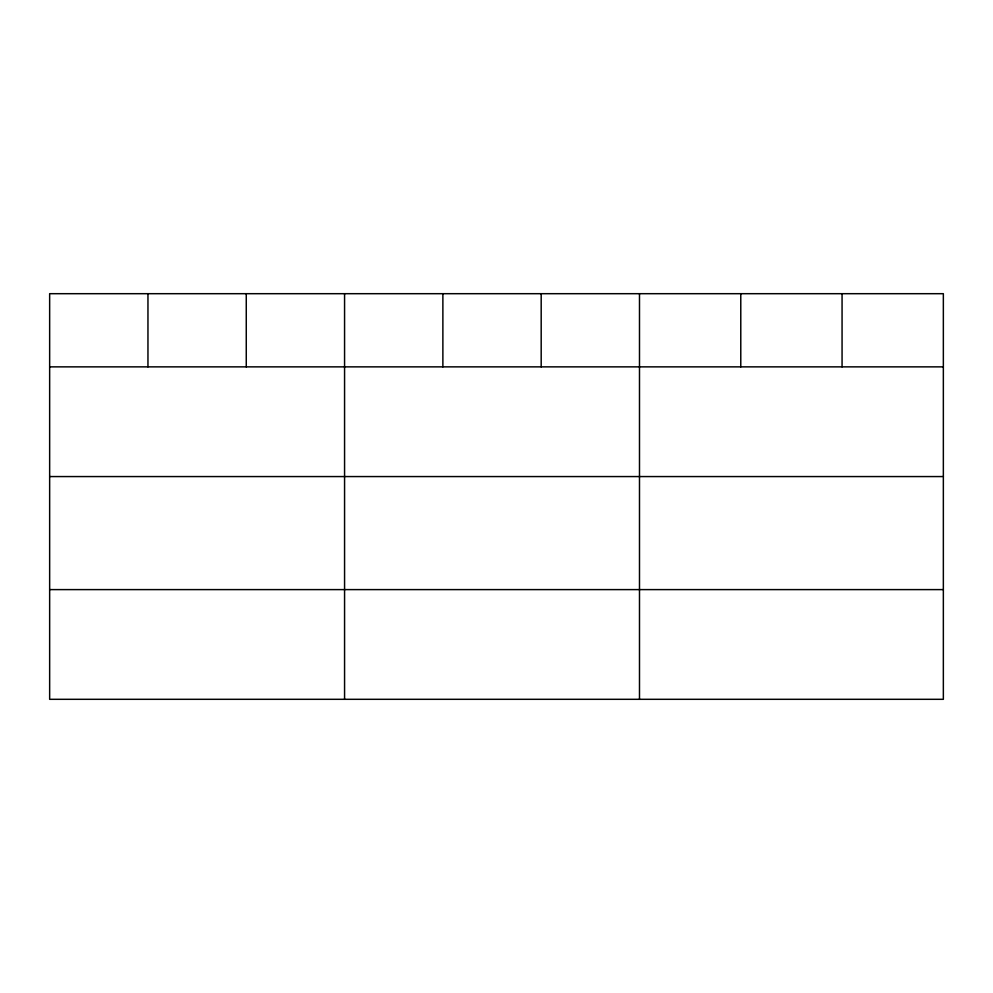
<?xml version="1.0" encoding="UTF-8"?>
<svg xmlns="http://www.w3.org/2000/svg" width="993" height="993" viewBox="0 0 993 993"><rect width="100%" height="100%" fill="white"/><g stroke="black" fill="none" stroke-linecap="round" stroke-linejoin="round"><path stroke-width="1.49" d="M943.35 476.566L943.35 293.692L49.65 293.692L49.65 699.308L943.35 699.308L943.35 476.566L49.65 476.566M49.65 366.864L943.35 366.864M49.65 589.606L943.35 589.606M842.064 293.692L842.064 366.864M740.778 293.692L740.778 366.864M639.492 293.692L639.492 699.308M541.185 293.692L541.185 366.864M442.878 293.692L442.878 366.864M344.571 293.692L344.571 699.308M246.264 293.692L246.264 366.864M147.957 293.692L147.957 366.864"/></g></svg>
